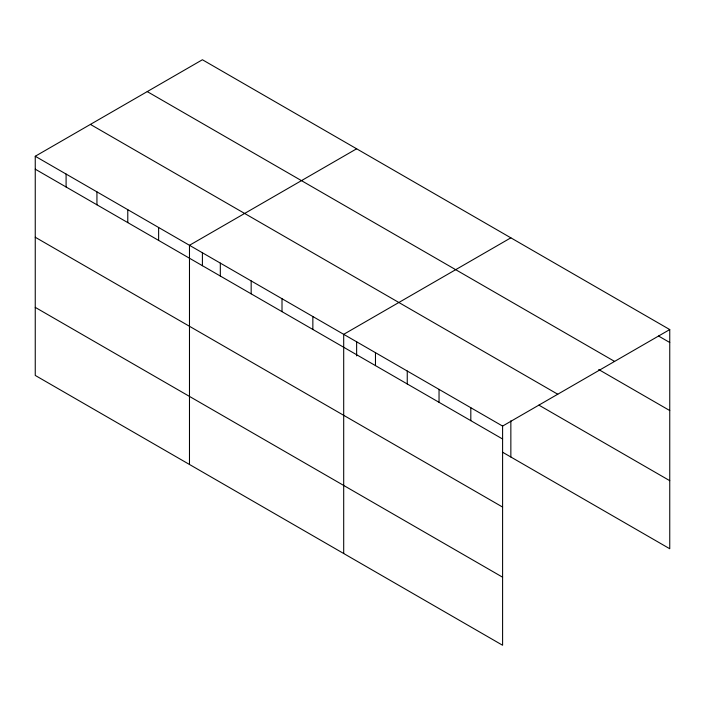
<?xml version="1.0" encoding="UTF-8"?>
<svg xmlns="http://www.w3.org/2000/svg" width="705" height="705" viewBox="0 0 705 705"><rect width="100%" height="100%" fill="white"/><g stroke="black" fill="none" stroke-linecap="round" stroke-linejoin="round"><path stroke-width="1.06" d="M35.25 156.254L502.595 426.076L502.595 645.251L35.25 375.43L35.25 156.254L202.405 59.749L669.75 329.57L669.75 548.746L502.445 452.152M356.633 148.79L189.478 245.296L189.478 464.472M510.852 237.832L343.696 334.337L343.696 553.513M502.595 426.076L669.75 329.57M658.532 336.021L669.75 342.498M147.248 91.597L614.593 361.418M598.712 369.543L669.75 410.557M90.407 124.406L557.752 394.227M538.893 405.128L669.75 480.678M35.25 169.182L502.595 439.004M35.25 237.241L502.595 507.062M35.25 307.371L502.595 577.192M510.852 420.779L510.852 457.007M470.817 407.728L470.817 420.656M439.039 389.38L439.039 402.308M407.252 371.033L407.252 383.961M375.474 352.685L375.474 365.613M356.633 341.617L356.633 355.893M312.853 316.527L312.853 329.455M282.009 298.717L282.009 311.645M251.165 280.916L251.165 293.835M220.321 263.106L220.321 276.034M202.405 252.575L202.405 265.75M158.625 227.486L158.625 240.414M127.781 209.685L127.781 222.604M96.938 191.875L96.938 204.803M66.094 174.065L66.094 186.992"/></g></svg>
